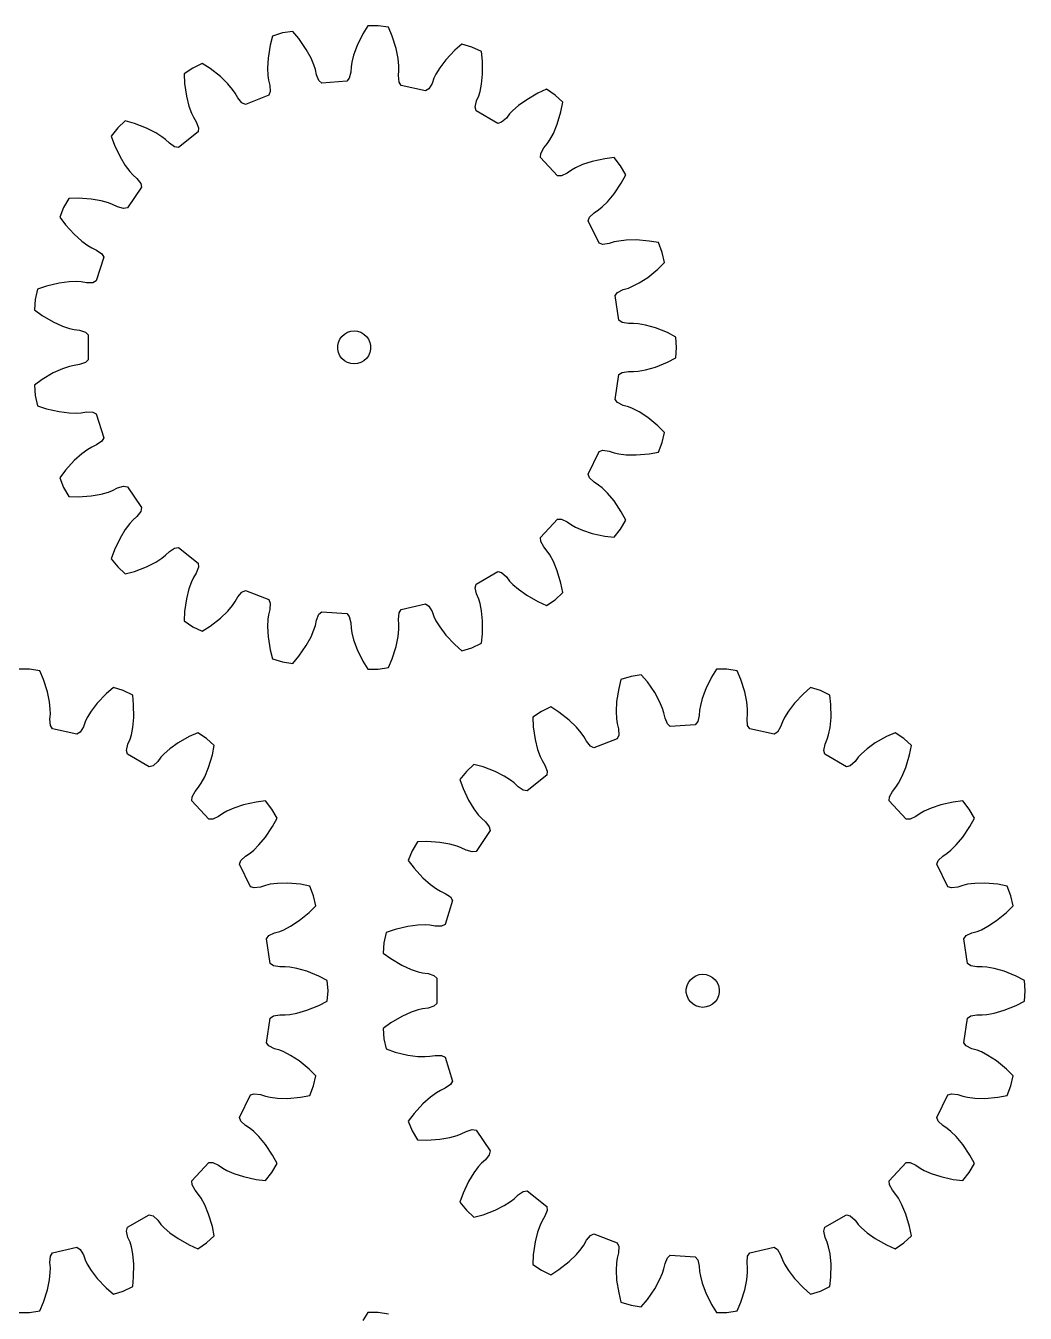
# Model space of a CAD drawing. Extents: x 0 to 185, y 0 to 234.
# Drawn here: x 94.2 to 184.9, y 116.7 to 233.6 of the extents above; entities that cross this region are included whole.
import ezdxf

# ---------------------------------------------------------------- set-up
doc = ezdxf.new("R2010")
doc.units = 0

msp = doc.modelspace()

# ---------------------------------------------------------------- linework, layer by layer
for p, q in [((116.58, 232.69), (116.36, 231.86)), ((117.48, 232.97), (116.58, 232.69)), ((118.42, 233.11), (117.48, 232.97)), ((118.97, 232.45), (118.42, 233.11)), ((124.79, 232.89), (124.27, 231.83)), ((125.24, 233.62), (124.79, 232.89)), ((126.19, 233.62), (125.24, 233.62)), ((127.12, 233.48), (126.19, 233.62)), ((127.46, 232.69), (127.12, 233.48)), ((127.81, 231.57), (127.46, 232.69)), ((116.36, 231.86), (116.18, 230.69)), ((119.64, 231.48), (118.97, 232.45)), ((120.09, 230.67), (119.64, 231.48)), ((124.27, 231.83), (123.95, 230.96)), ((128, 230.66), (127.81, 231.57)), ((133.79, 231.96), (133.14, 231.39)), ((134.7, 231.68), (133.79, 231.96)), ((135.55, 231.27), (134.7, 231.68)), ((116.18, 230.69), (116.13, 229.77)), ((120.35, 230.06), (120.09, 230.67)), ((123.78, 230.31), (123.72, 229.9)), ((123.95, 230.96), (123.78, 230.31)), ((128.07, 229.99), (128, 230.66)), ((132.34, 230.53), (131.78, 229.8)), ((133.14, 231.39), (132.34, 230.53)), ((135.64, 230.41), (135.55, 231.27)), ((135.64, 229.24), (135.64, 230.41)), ((109.35, 229.78), (108.57, 229.25)), ((108.57, 229.25), (108.61, 228.39)), ((110.21, 230.19), (109.35, 229.78)), ((110.93, 229.73), (110.21, 230.19)), ((111.86, 229), (110.93, 229.73)), ((116.13, 229.77), (116.16, 229.1)), ((116.16, 229.1), (116.22, 228.68)), ((120.48, 229.66), (120.35, 230.06)), ((120.58, 229.18), (120.48, 229.66)), ((120.79, 228.65), (120.58, 229.18)), ((123.69, 229.41), (123.55, 228.85)), ((123.72, 229.9), (123.69, 229.41)), ((128.03, 229.09), (128.07, 229.57)), ((128.07, 229.57), (128.07, 229.99)), ((131.42, 229.23), (131.24, 228.85)), ((131.78, 229.8), (131.42, 229.23)), ((135.56, 228.31), (135.64, 229.24)), ((108.61, 228.39), (108.78, 227.22)), ((112.52, 228.36), (111.86, 229)), ((112.96, 227.84), (112.52, 228.36)), ((116.22, 228.68), (116.34, 228.21)), ((116.34, 228.21), (116.37, 227.64)), ((121.06, 228.41), (120.79, 228.65)), ((123.33, 228.58), (121.06, 228.41)), ((123.55, 228.85), (123.33, 228.58)), ((128.08, 228.51), (128.03, 229.09)), ((128.26, 228.21), (128.08, 228.51)), ((130.48, 227.7), (128.26, 228.21)), ((131.07, 228.39), (130.77, 227.9)), ((131.24, 228.85), (131.07, 228.39)), ((135.43, 227.66), (135.56, 228.31)), ((108.78, 227.22), (109, 226.33)), ((113.2, 227.5), (112.96, 227.84)), ((113.43, 227.07), (113.2, 227.5)), ((113.8, 226.63), (113.43, 227.07)), ((116.24, 227.31), (114.12, 226.48)), ((116.37, 227.64), (116.24, 227.31)), ((130.77, 227.9), (130.48, 227.7)), ((135, 226.24), (135.12, 226.8)), ((135.12, 226.8), (135.31, 227.25)), ((135.31, 227.25), (135.43, 227.66)), ((139.67, 226.91), (138.91, 226.38)), ((140.69, 227.5), (139.67, 226.91)), ((141.47, 227.85), (140.69, 227.5)), ((142.26, 227.31), (141.47, 227.85)), ((142.95, 226.67), (142.26, 227.31)), ((109, 226.33), (109.23, 225.69)), ((109.23, 225.69), (109.41, 225.31)), ((114.12, 226.48), (113.8, 226.63)), ((135.08, 225.89), (135, 226.24)), ((137.05, 224.76), (135.08, 225.89)), ((138.12, 225.63), (137.82, 225.24)), ((138.41, 225.94), (138.12, 225.63)), ((138.91, 226.38), (138.41, 225.94)), ((142.44, 224.7), (142.78, 225.82)), ((142.78, 225.82), (142.95, 226.67)), ((103.22, 224.98), (102.53, 224.34)), ((104.05, 224.75), (103.22, 224.98)), ((105.15, 224.33), (104.05, 224.75)), ((109.41, 225.31), (109.66, 224.89)), ((109.66, 224.89), (109.86, 224.36)), ((137.39, 224.86), (137.05, 224.76)), ((137.82, 225.24), (137.39, 224.86)), ((142.09, 223.85), (142.44, 224.7)), ((102.53, 224.34), (101.94, 223.6)), ((101.94, 223.6), (102.23, 222.79)), ((105.98, 223.91), (105.15, 224.33)), ((106.54, 223.55), (105.98, 223.91)), ((106.87, 223.29), (106.54, 223.55)), ((107.22, 222.95), (106.87, 223.29)), ((109.84, 224), (108.05, 222.58)), ((109.86, 224.36), (109.84, 224)), ((141.53, 222.91), (141.77, 223.25)), ((141.77, 223.25), (142.09, 223.85)), ((102.23, 222.79), (102.74, 221.72)), ((107.7, 222.63), (107.22, 222.95)), ((108.05, 222.58), (107.7, 222.63)), ((140.94, 222.03), (141.22, 222.53)), ((141.22, 222.53), (141.53, 222.91)), ((102.74, 221.72), (103.21, 220.93)), ((103.21, 220.93), (103.62, 220.39)), ((140.92, 221.67), (140.94, 222.03)), ((142.47, 220), (140.92, 221.67)), ((144.72, 221.01), (144.11, 220.73)), ((145.6, 221.3), (144.72, 221.01)), ((146.75, 221.55), (145.6, 221.3)), ((147.6, 221.65), (146.75, 221.55)), ((148.19, 220.91), (147.6, 221.65)), ((148.67, 220.1), (148.19, 220.91)), ((103.62, 220.39), (103.9, 220.08)), ((103.9, 220.08), (104.26, 219.76)), ((104.26, 219.76), (104.62, 219.31)), ((142.82, 220), (142.47, 220)), ((143.34, 220.24), (142.82, 220)), ((143.74, 220.52), (143.34, 220.24)), ((144.11, 220.73), (143.74, 220.52)), ((148.26, 219.34), (148.67, 220.1)), ((104.69, 218.96), (103.41, 217.08)), ((104.62, 219.31), (104.69, 218.96)), ((147.6, 218.36), (148.26, 219.34)), ((98.09, 217.94), (97.61, 217.12)), ((98.95, 217.97), (98.09, 217.94)), ((100.12, 217.89), (98.95, 217.97)), ((101.03, 217.73), (100.12, 217.89)), ((101.68, 217.55), (101.03, 217.73)), ((102.07, 217.4), (101.68, 217.55)), ((102.51, 217.18), (102.07, 217.4)), ((146.53, 217.18), (147.01, 217.65)), ((147.01, 217.65), (147.6, 218.36)), ((97.61, 217.12), (97.27, 216.24)), ((97.27, 216.24), (97.78, 215.55)), ((103.06, 217.02), (102.51, 217.18)), ((103.41, 217.08), (103.06, 217.02)), ((145.25, 215.92), (145.38, 216.25)), ((145.38, 216.25), (145.79, 216.65)), ((145.79, 216.65), (146.2, 216.91)), ((146.2, 216.91), (146.53, 217.18)), ((97.78, 215.55), (98.58, 214.69)), ((146.24, 213.87), (145.25, 215.92)), ((98.58, 214.69), (99.27, 214.07)), ((99.27, 214.07), (99.81, 213.68)), ((147.61, 213.99), (147.15, 213.84)), ((148.02, 214.08), (147.61, 213.99)), ((148.69, 214.16), (148.02, 214.08)), ((149.61, 214.18), (148.69, 214.16)), ((150.79, 214.08), (149.61, 214.18)), ((151.64, 213.93), (150.79, 214.08)), ((151.98, 213.05), (151.64, 213.93)), ((99.81, 213.68), (100.18, 213.47)), ((100.18, 213.47), (100.62, 213.26)), ((100.62, 213.26), (101.09, 212.93)), ((101.09, 212.93), (101.26, 212.62)), ((146.58, 213.76), (146.24, 213.87)), ((147.15, 213.84), (146.58, 213.76)), ((152.19, 212.13), (151.98, 213.05)), ((101.26, 212.62), (100.59, 210.45)), ((151.58, 211.52), (152.19, 212.13)), ((98.8, 210.39), (98.13, 210.37)), ((99.22, 210.36), (98.8, 210.39)), ((100.59, 210.45), (100.27, 210.29)), ((149.89, 210.28), (150.66, 210.78)), ((150.66, 210.78), (151.58, 211.52)), ((95.25, 209.7), (95.04, 208.78)), ((96.07, 209.98), (95.25, 209.7)), ((97.21, 210.25), (96.07, 209.98)), ((98.13, 210.37), (97.21, 210.25)), ((99.7, 210.28), (99.22, 210.36)), ((100.27, 210.29), (99.7, 210.28)), ((147.7, 209.14), (147.92, 209.42)), ((147.92, 209.42), (148.43, 209.68)), ((148.43, 209.68), (148.9, 209.81)), ((148.9, 209.81), (149.29, 209.97)), ((149.29, 209.97), (149.89, 210.28)), ((95.04, 208.78), (94.97, 207.84)), ((148.04, 206.89), (147.7, 209.14)), ((94.97, 207.84), (95.67, 207.33)), ((95.67, 207.33), (96.68, 206.74)), ((148.33, 206.69), (148.04, 206.89)), ((96.68, 206.74), (97.52, 206.36)), ((97.52, 206.36), (98.16, 206.14)), ((98.16, 206.14), (98.57, 206.04)), ((98.57, 206.04), (99.05, 205.98)), ((99.05, 205.98), (99.6, 205.8)), ((99.6, 205.8), (99.86, 205.56)), ((123.12, 205.63), (123.39, 205.79)), ((123.39, 205.79), (123.69, 205.89)), ((123.69, 205.89), (124, 205.92)), ((124, 205.92), (124.31, 205.89)), ((124.31, 205.89), (124.61, 205.79)), ((124.61, 205.79), (124.88, 205.63)), ((148.9, 206.59), (148.33, 206.69)), ((149.38, 206.6), (148.9, 206.59)), ((149.8, 206.57), (149.38, 206.6)), ((150.47, 206.45), (149.8, 206.57)), ((151.35, 206.19), (150.47, 206.45)), ((152.45, 205.76), (151.35, 206.19)), ((153.21, 205.36), (152.45, 205.76)), ((99.86, 205.56), (99.86, 203.28)), ((122.51, 204.58), (122.57, 204.88)), ((122.51, 204.26), (122.51, 204.58)), ((122.57, 204.88), (122.7, 205.17)), ((122.7, 205.17), (122.88, 205.42)), ((122.88, 205.42), (123.12, 205.63)), ((124.88, 205.63), (125.11, 205.42)), ((125.11, 205.42), (125.3, 205.17)), ((125.3, 205.17), (125.42, 204.88)), ((125.42, 204.88), (125.49, 204.58)), ((125.49, 204.58), (125.49, 204.26)), ((153.28, 204.42), (153.21, 205.36)), ((122.57, 203.95), (122.51, 204.26)), ((122.7, 203.67), (122.57, 203.95)), ((122.88, 203.41), (122.7, 203.67)), ((123.12, 203.2), (122.88, 203.41)), ((125.11, 203.41), (124.88, 203.2)), ((125.3, 203.67), (125.11, 203.41)), ((125.42, 203.95), (125.3, 203.67)), ((125.49, 204.26), (125.42, 203.95)), ((152.45, 203.08), (153.21, 203.48)), ((153.21, 203.48), (153.28, 204.42)), ((97.52, 202.48), (96.68, 202.1)), ((98.16, 202.7), (97.52, 202.48)), ((98.57, 202.79), (98.16, 202.7)), ((99.05, 202.86), (98.57, 202.79)), ((99.6, 203.04), (99.05, 202.86)), ((99.86, 203.28), (99.6, 203.04)), ((123.39, 203.05), (123.12, 203.2)), ((123.69, 202.95), (123.39, 203.05)), ((124, 202.92), (123.69, 202.95)), ((124.31, 202.95), (124, 202.92)), ((124.61, 203.05), (124.31, 202.95)), ((124.88, 203.2), (124.61, 203.05)), ((148.33, 202.15), (148.9, 202.24)), ((148.9, 202.24), (149.38, 202.23)), ((149.38, 202.23), (149.8, 202.27)), ((149.8, 202.27), (150.47, 202.39)), ((150.47, 202.39), (151.35, 202.64)), ((151.35, 202.64), (152.45, 203.08)), ((95.67, 201.5), (94.97, 201)), ((96.68, 202.1), (95.67, 201.5)), ((147.7, 199.69), (148.04, 201.95)), ((148.04, 201.95), (148.33, 202.15)), ((94.97, 201), (95.04, 200.05)), ((95.04, 200.05), (95.25, 199.13)), ((95.25, 199.13), (96.07, 198.85)), ((96.07, 198.85), (97.21, 198.59)), ((147.92, 199.41), (147.7, 199.69)), ((148.43, 199.16), (147.92, 199.41)), ((148.9, 199.02), (148.43, 199.16)), ((149.29, 198.87), (148.9, 199.02)), ((149.89, 198.56), (149.29, 198.87)), ((97.21, 198.59), (98.13, 198.47)), ((98.13, 198.47), (98.8, 198.44)), ((98.8, 198.44), (99.22, 198.47)), ((99.22, 198.47), (99.7, 198.56)), ((99.7, 198.56), (100.27, 198.55)), ((100.27, 198.55), (100.59, 198.39)), ((100.59, 198.39), (101.26, 196.21)), ((150.66, 198.05), (149.89, 198.56)), ((151.58, 197.31), (150.66, 198.05)), ((152.19, 196.71), (151.58, 197.31)), ((151.98, 195.79), (152.19, 196.71)), ((100.18, 195.37), (99.81, 195.16)), ((100.62, 195.57), (100.18, 195.37)), ((101.09, 195.91), (100.62, 195.57)), ((101.26, 196.21), (101.09, 195.91)), ((151.64, 194.91), (151.98, 195.79)), ((98.58, 194.15), (97.78, 193.28)), ((99.27, 194.76), (98.58, 194.15)), ((99.81, 195.16), (99.27, 194.76)), ((145.25, 192.92), (146.24, 194.97)), ((146.24, 194.97), (146.58, 195.08)), ((146.58, 195.08), (147.15, 195)), ((147.15, 195), (147.61, 194.85)), ((147.61, 194.85), (148.02, 194.76)), ((148.02, 194.76), (148.69, 194.68)), ((148.69, 194.68), (149.61, 194.66)), ((149.61, 194.66), (150.79, 194.75)), ((150.79, 194.75), (151.64, 194.91)), ((97.78, 193.28), (97.27, 192.59)), ((145.38, 192.59), (145.25, 192.92)), ((97.27, 192.59), (97.61, 191.71)), ((97.61, 191.71), (98.09, 190.89)), ((102.51, 191.66), (103.06, 191.82)), ((103.06, 191.82), (103.41, 191.76)), ((103.41, 191.76), (104.69, 189.88)), ((145.79, 192.19), (145.38, 192.59)), ((146.2, 191.92), (145.79, 192.19)), ((146.53, 191.66), (146.2, 191.92)), ((98.09, 190.89), (98.95, 190.87)), ((98.95, 190.87), (100.12, 190.95)), ((100.12, 190.95), (101.03, 191.1)), ((101.03, 191.1), (101.68, 191.28)), ((101.68, 191.28), (102.07, 191.43)), ((102.07, 191.43), (102.51, 191.66)), ((147.01, 191.19), (146.53, 191.66)), ((147.6, 190.48), (147.01, 191.19)), ((104.62, 189.53), (104.26, 189.08)), ((104.69, 189.88), (104.62, 189.53)), ((148.26, 189.5), (147.6, 190.48)), ((148.67, 188.74), (148.26, 189.5)), ((103.62, 188.44), (103.21, 187.9)), ((103.9, 188.75), (103.62, 188.44)), ((104.26, 189.08), (103.9, 188.75)), ((140.92, 187.16), (142.47, 188.83)), ((142.47, 188.83), (142.82, 188.84)), ((142.82, 188.84), (143.34, 188.59)), ((143.34, 188.59), (143.74, 188.31)), ((143.74, 188.31), (144.11, 188.1)), ((148.19, 187.92), (148.67, 188.74)), ((102.74, 187.11), (102.23, 186.05)), ((103.21, 187.9), (102.74, 187.11)), ((140.94, 186.81), (140.92, 187.16)), ((144.11, 188.1), (144.72, 187.83)), ((144.72, 187.83), (145.6, 187.54)), ((145.6, 187.54), (146.75, 187.29)), ((146.75, 187.29), (147.6, 187.18)), ((147.6, 187.18), (148.19, 187.92)), ((102.23, 186.05), (101.94, 185.24)), ((106.87, 185.55), (107.22, 185.89)), ((107.22, 185.89), (107.7, 186.2)), ((107.7, 186.2), (108.05, 186.25)), ((108.05, 186.25), (109.84, 184.83)), ((141.22, 186.31), (140.94, 186.81)), ((141.53, 185.93), (141.22, 186.31)), ((141.77, 185.58), (141.53, 185.93)), ((101.94, 185.24), (102.53, 184.5)), ((105.15, 184.51), (105.98, 184.93)), ((105.98, 184.93), (106.54, 185.29)), ((106.54, 185.29), (106.87, 185.55)), ((109.84, 184.83), (109.86, 184.48)), ((142.09, 184.99), (141.77, 185.58)), ((142.44, 184.14), (142.09, 184.99)), ((102.53, 184.5), (103.22, 183.86)), ((103.22, 183.86), (104.05, 184.09)), ((104.05, 184.09), (105.15, 184.51)), ((109.41, 183.52), (109.23, 183.14)), ((109.66, 183.94), (109.41, 183.52)), ((109.86, 184.48), (109.66, 183.94)), ((135.08, 182.94), (137.05, 184.08)), ((137.05, 184.08), (137.39, 183.98)), ((137.39, 183.98), (137.82, 183.6)), ((137.82, 183.6), (138.12, 183.21)), ((142.78, 183.01), (142.44, 184.14)), ((109, 182.51), (108.78, 181.61)), ((109.23, 183.14), (109, 182.51)), ((113.8, 182.21), (114.12, 182.36)), ((114.12, 182.36), (116.24, 181.53)), ((135, 182.6), (135.08, 182.94)), ((135.12, 182.04), (135, 182.6)), ((138.12, 183.21), (138.41, 182.9)), ((138.41, 182.9), (138.91, 182.46)), ((138.91, 182.46), (139.67, 181.92)), ((142.95, 182.17), (142.78, 183.01)), ((108.78, 181.61), (108.61, 180.45)), ((112.96, 180.99), (113.2, 181.34)), ((113.2, 181.34), (113.43, 181.77)), ((113.43, 181.77), (113.8, 182.21)), ((116.24, 181.53), (116.37, 181.2)), ((116.37, 181.2), (116.34, 180.63)), ((135.31, 181.58), (135.12, 182.04)), ((135.43, 181.18), (135.31, 181.58)), ((135.56, 180.52), (135.43, 181.18)), ((139.67, 181.92), (140.69, 181.34)), ((140.69, 181.34), (141.47, 180.99)), ((141.47, 180.99), (142.26, 181.52)), ((142.26, 181.52), (142.95, 182.17)), ((108.61, 180.45), (108.57, 179.59)), ((111.86, 179.84), (112.52, 180.48)), ((112.52, 180.48), (112.96, 180.99)), ((116.22, 180.15), (116.16, 179.74)), ((116.34, 180.63), (116.22, 180.15)), ((120.58, 179.66), (120.79, 180.19)), ((120.79, 180.19), (121.06, 180.43)), ((121.06, 180.43), (123.33, 180.26)), ((123.33, 180.26), (123.55, 179.98)), ((128.03, 179.75), (128.08, 180.32)), ((128.08, 180.32), (128.26, 180.63)), ((128.26, 180.63), (130.48, 181.14)), ((130.48, 181.14), (130.77, 180.94)), ((130.77, 180.94), (131.07, 180.45)), ((131.07, 180.45), (131.24, 179.99)), ((135.64, 179.6), (135.56, 180.52)), ((108.57, 179.59), (109.35, 179.06)), ((109.35, 179.06), (110.21, 178.65)), ((110.21, 178.65), (110.93, 179.11)), ((110.93, 179.11), (111.86, 179.84)), ((116.16, 179.74), (116.13, 179.07)), ((116.13, 179.07), (116.18, 178.14)), ((120.35, 178.78), (120.48, 179.18)), ((120.48, 179.18), (120.58, 179.66)), ((123.55, 179.98), (123.69, 179.43)), ((123.69, 179.43), (123.72, 178.94)), ((123.72, 178.94), (123.78, 178.52)), ((128, 178.18), (128.07, 178.84)), ((128.07, 179.26), (128.03, 179.75)), ((128.07, 178.84), (128.07, 179.26)), ((131.24, 179.99), (131.42, 179.61)), ((131.42, 179.61), (131.78, 179.04)), ((131.78, 179.04), (132.34, 178.3)), ((135.64, 178.43), (135.64, 179.6)), ((116.18, 178.14), (116.36, 176.98)), ((119.64, 177.35), (120.09, 178.16)), ((120.09, 178.16), (120.35, 178.78)), ((123.78, 178.52), (123.95, 177.87)), ((123.95, 177.87), (124.27, 177.01)), ((127.81, 177.27), (128, 178.18)), ((132.34, 178.3), (133.14, 177.45)), ((135.55, 177.57), (135.64, 178.43)), ((116.36, 176.98), (116.58, 176.15)), ((118.97, 176.38), (119.64, 177.35)), ((124.27, 177.01), (124.79, 175.95)), ((127.46, 176.15), (127.81, 177.27)), ((133.14, 177.45), (133.79, 176.88)), ((133.79, 176.88), (134.7, 177.16)), ((134.7, 177.16), (135.55, 177.57)), ((116.58, 176.15), (117.48, 175.87)), ((117.48, 175.87), (118.42, 175.73)), ((118.42, 175.73), (118.97, 176.38)), ((124.79, 175.95), (125.24, 175.22)), ((126.19, 175.22), (127.12, 175.36)), ((127.12, 175.36), (127.46, 176.15)), ((94.53, 175.22), (93.58, 175.22)), ((95.46, 175.07), (94.53, 175.22)), ((95.8, 174.28), (95.46, 175.07)), ((96.16, 173.16), (95.8, 174.28)), ((125.24, 175.22), (126.19, 175.22)), ((148.23, 174.28), (148.02, 173.45)), ((149.14, 174.56), (148.23, 174.28)), ((150.07, 174.7), (149.14, 174.56)), ((150.63, 174.05), (150.07, 174.7)), ((156.44, 174.48), (155.93, 173.43)), ((156.9, 175.22), (156.44, 174.48)), ((157.84, 175.22), (156.9, 175.22)), ((158.78, 175.07), (157.84, 175.22)), ((159.12, 174.28), (158.78, 175.07)), ((159.47, 173.16), (159.12, 174.28)), ((96.34, 172.26), (96.16, 173.16)), ((101.49, 172.98), (100.68, 172.13)), ((102.14, 173.55), (101.49, 172.98)), ((103.04, 173.27), (102.14, 173.55)), ((103.89, 172.86), (103.04, 173.27)), ((148.02, 173.45), (147.83, 172.29)), ((151.3, 173.08), (150.63, 174.05)), ((151.74, 172.27), (151.3, 173.08)), ((155.93, 173.43), (155.61, 172.56)), ((159.66, 172.26), (159.47, 173.16)), ((164.8, 172.98), (163.99, 172.13)), ((165.45, 173.55), (164.8, 172.98)), ((166.35, 173.27), (165.45, 173.55)), ((167.2, 172.86), (166.35, 173.27)), ((96.41, 171.59), (96.34, 172.26)), ((100.68, 172.13), (100.12, 171.39)), ((103.98, 172.01), (103.89, 172.86)), ((103.99, 170.83), (103.98, 172.01)), ((147.83, 172.29), (147.78, 171.37)), ((152.01, 171.65), (151.74, 172.27)), ((155.44, 171.91), (155.37, 171.49)), ((155.61, 172.56), (155.44, 171.91)), ((159.73, 171.59), (159.66, 172.26)), ((163.99, 172.13), (163.43, 171.39)), ((167.29, 172.01), (167.2, 172.86)), ((167.3, 170.83), (167.29, 172.01)), ((96.37, 170.68), (96.42, 171.17)), ((96.42, 170.11), (96.37, 170.68)), ((96.42, 171.17), (96.41, 171.59)), ((99.77, 170.82), (99.58, 170.44)), ((100.12, 171.39), (99.77, 170.82)), ((103.9, 169.91), (103.99, 170.83)), ((141.01, 171.37), (140.23, 170.84)), ((140.23, 170.84), (140.27, 169.98)), ((141.86, 171.78), (141.01, 171.37)), ((142.59, 171.32), (141.86, 171.78)), ((143.51, 170.59), (142.59, 171.32)), ((147.78, 171.37), (147.81, 170.69)), ((147.81, 170.69), (147.87, 170.28)), ((152.13, 171.25), (152.01, 171.65)), ((152.23, 170.77), (152.13, 171.25)), ((152.45, 170.24), (152.23, 170.77)), ((155.34, 171.01), (155.21, 170.45)), ((155.37, 171.49), (155.34, 171.01)), ((159.68, 170.68), (159.73, 171.17)), ((159.73, 170.11), (159.68, 170.68)), ((159.73, 171.17), (159.73, 171.59)), ((163.08, 170.82), (162.89, 170.44)), ((163.43, 171.39), (163.08, 170.82)), ((167.21, 169.91), (167.3, 170.83)), ((96.6, 169.8), (96.42, 170.11)), ((98.82, 169.3), (96.6, 169.8)), ((99.12, 169.49), (98.82, 169.3)), ((99.41, 169.99), (99.12, 169.49)), ((99.58, 170.44), (99.41, 169.99)), ((103.77, 169.25), (103.9, 169.91)), ((140.27, 169.98), (140.44, 168.82)), ((144.18, 169.95), (143.51, 170.59)), ((144.61, 169.44), (144.18, 169.95)), ((147.87, 170.28), (147.99, 169.8)), ((147.99, 169.8), (148.03, 169.23)), ((152.71, 170), (152.45, 170.24)), ((154.98, 170.17), (152.71, 170)), ((155.21, 170.45), (154.98, 170.17)), ((159.92, 169.8), (159.73, 170.11)), ((162.14, 169.3), (159.92, 169.8)), ((162.43, 169.49), (162.14, 169.3)), ((162.72, 169.99), (162.43, 169.49)), ((162.89, 170.44), (162.72, 169.99)), ((167.08, 169.25), (167.21, 169.91)), ((103.34, 167.84), (103.46, 168.4)), ((103.46, 168.4), (103.65, 168.85)), ((103.65, 168.85), (103.77, 169.25)), ((108.01, 168.51), (107.26, 167.97)), ((109.03, 169.09), (108.01, 168.51)), ((109.82, 169.44), (109.03, 169.09)), ((110.6, 168.91), (109.82, 169.44)), ((111.29, 168.27), (110.6, 168.91)), ((140.44, 168.82), (140.66, 167.92)), ((144.85, 169.09), (144.61, 169.44)), ((145.09, 168.66), (144.85, 169.09)), ((145.45, 168.22), (145.09, 168.66)), ((147.89, 168.9), (145.77, 168.07)), ((148.03, 169.23), (147.89, 168.9)), ((166.66, 167.84), (166.77, 168.4)), ((166.77, 168.4), (166.96, 168.85)), ((166.96, 168.85), (167.08, 169.25)), ((171.32, 168.51), (170.57, 167.97)), ((172.34, 169.09), (171.32, 168.51)), ((173.13, 169.44), (172.34, 169.09)), ((173.91, 168.91), (173.13, 169.44)), ((174.6, 168.27), (173.91, 168.91)), ((103.43, 167.49), (103.34, 167.84)), ((105.4, 166.35), (103.43, 167.49)), ((106.46, 167.22), (106.16, 166.84)), ((106.75, 167.53), (106.46, 167.22)), ((107.26, 167.97), (106.75, 167.53)), ((110.79, 166.29), (111.13, 167.42)), ((111.13, 167.42), (111.29, 168.27)), ((140.66, 167.92), (140.89, 167.29)), ((140.89, 167.29), (141.07, 166.91)), ((145.77, 168.07), (145.45, 168.22)), ((166.74, 167.49), (166.66, 167.84)), ((168.71, 166.35), (166.74, 167.49)), ((169.77, 167.22), (169.48, 166.84)), ((170.06, 167.53), (169.77, 167.22)), ((170.57, 167.97), (170.06, 167.53)), ((174.1, 166.29), (174.44, 167.42)), ((174.44, 167.42), (174.6, 168.27)), ((105.74, 166.45), (105.4, 166.35)), ((106.16, 166.84), (105.74, 166.45)), ((110.43, 165.44), (110.79, 166.29)), ((134.88, 166.57), (134.19, 165.93)), ((135.71, 166.35), (134.88, 166.57)), ((136.81, 165.92), (135.71, 166.35)), ((141.07, 166.91), (141.32, 166.49)), ((141.32, 166.49), (141.52, 165.95)), ((169.05, 166.45), (168.71, 166.35)), ((169.48, 166.84), (169.05, 166.45)), ((173.74, 165.44), (174.1, 166.29)), ((109.88, 164.5), (110.11, 164.85)), ((110.11, 164.85), (110.43, 165.44)), ((134.19, 165.93), (133.6, 165.19)), ((133.6, 165.19), (133.89, 164.38)), ((137.63, 165.5), (136.81, 165.92)), ((138.2, 165.14), (137.63, 165.5)), ((138.53, 164.88), (138.2, 165.14)), ((138.88, 164.54), (138.53, 164.88)), ((141.49, 165.6), (139.71, 164.18)), ((141.52, 165.95), (141.49, 165.6)), ((173.19, 164.5), (173.43, 164.85)), ((173.43, 164.85), (173.74, 165.44)), ((109.29, 163.62), (109.57, 164.12)), ((109.57, 164.12), (109.88, 164.5)), ((133.89, 164.38), (134.39, 163.32)), ((139.36, 164.23), (138.88, 164.54)), ((139.71, 164.18), (139.36, 164.23)), ((172.6, 163.62), (172.88, 164.12)), ((172.88, 164.12), (173.19, 164.5)), ((109.26, 163.27), (109.29, 163.62)), ((110.81, 161.6), (109.26, 163.27)), ((113.07, 162.6), (112.45, 162.33)), ((113.94, 162.89), (113.07, 162.6)), ((115.09, 163.15), (113.94, 162.89)), ((115.95, 163.25), (115.09, 163.15)), ((116.54, 162.51), (115.95, 163.25)), ((117.01, 161.69), (116.54, 162.51)), ((134.39, 163.32), (134.87, 162.53)), ((134.87, 162.53), (135.27, 161.99)), ((172.58, 163.27), (172.6, 163.62)), ((174.12, 161.6), (172.58, 163.27)), ((176.38, 162.6), (175.76, 162.33)), ((177.26, 162.89), (176.38, 162.6)), ((178.4, 163.15), (177.26, 162.89)), ((179.26, 163.25), (178.4, 163.15)), ((179.85, 162.51), (179.26, 163.25)), ((180.32, 161.69), (179.85, 162.51)), ((111.17, 161.6), (110.81, 161.6)), ((111.69, 161.84), (111.17, 161.6)), ((112.09, 162.12), (111.69, 161.84)), ((112.45, 162.33), (112.09, 162.12)), ((116.6, 160.93), (117.01, 161.69)), ((135.27, 161.99), (135.56, 161.68)), ((135.56, 161.68), (135.92, 161.35)), ((135.92, 161.35), (136.27, 160.9)), ((174.48, 161.6), (174.12, 161.6)), ((175, 161.84), (174.48, 161.6)), ((175.4, 162.12), (175, 161.84)), ((175.76, 162.33), (175.4, 162.12)), ((179.91, 160.93), (180.32, 161.69)), ((115.94, 159.96), (116.6, 160.93)), ((136.35, 160.55), (135.07, 158.67)), ((136.27, 160.9), (136.35, 160.55)), ((179.26, 159.96), (179.91, 160.93)), ((114.88, 158.77), (115.35, 159.25)), ((115.35, 159.25), (115.94, 159.96)), ((129.74, 159.54), (129.27, 158.72)), ((130.6, 159.56), (129.74, 159.54)), ((131.78, 159.48), (130.6, 159.56)), ((132.69, 159.33), (131.78, 159.48)), ((133.34, 159.15), (132.69, 159.33)), ((133.73, 159), (133.34, 159.15)), ((134.16, 158.78), (133.73, 159)), ((178.19, 158.77), (178.67, 159.25)), ((178.67, 159.25), (179.26, 159.96)), ((113.6, 157.51), (113.72, 157.85)), ((113.72, 157.85), (114.14, 158.24)), ((114.14, 158.24), (114.55, 158.51)), ((114.55, 158.51), (114.88, 158.77)), ((129.27, 158.72), (128.92, 157.84)), ((128.92, 157.84), (129.44, 157.15)), ((134.71, 158.62), (134.16, 158.78)), ((135.07, 158.67), (134.71, 158.62)), ((176.91, 157.51), (177.04, 157.85)), ((177.04, 157.85), (177.45, 158.24)), ((177.45, 158.24), (177.86, 158.51)), ((177.86, 158.51), (178.19, 158.77)), ((114.59, 155.46), (113.6, 157.51)), ((129.44, 157.15), (130.24, 156.28)), ((177.9, 155.46), (176.91, 157.51)), ((114.92, 155.35), (114.59, 155.46)), ((115.96, 155.58), (115.49, 155.43)), ((116.37, 155.68), (115.96, 155.58)), ((117.03, 155.76), (116.37, 155.68)), ((117.96, 155.77), (117.03, 155.76)), ((119.13, 155.68), (117.96, 155.77)), ((119.98, 155.52), (119.13, 155.68)), ((120.32, 154.64), (119.98, 155.52)), ((130.24, 156.28), (130.93, 155.67)), ((130.93, 155.67), (131.47, 155.27)), ((178.24, 155.35), (177.9, 155.46)), ((179.27, 155.58), (178.81, 155.43)), ((179.68, 155.68), (179.27, 155.58)), ((180.35, 155.76), (179.68, 155.68)), ((181.27, 155.77), (180.35, 155.76)), ((182.44, 155.68), (181.27, 155.77)), ((183.29, 155.52), (182.44, 155.68)), ((183.64, 154.64), (183.29, 155.52)), ((115.49, 155.43), (114.92, 155.35)), ((120.53, 153.72), (120.32, 154.64)), ((131.47, 155.27), (131.83, 155.06)), ((131.83, 155.06), (132.28, 154.86)), ((132.28, 154.86), (132.74, 154.53)), ((132.74, 154.53), (132.92, 154.22)), ((178.81, 155.43), (178.24, 155.35)), ((183.85, 153.72), (183.64, 154.64)), ((119.01, 152.38), (119.92, 153.12)), ((119.92, 153.12), (120.53, 153.72)), ((132.92, 154.22), (132.25, 152.04)), ((182.32, 152.38), (183.23, 153.12)), ((183.23, 153.12), (183.85, 153.72)), ((118.23, 151.87), (119.01, 152.38)), ((129.78, 151.97), (128.87, 151.85)), ((130.46, 151.99), (129.78, 151.97)), ((130.87, 151.96), (130.46, 151.99)), ((131.36, 151.88), (130.87, 151.96)), ((132.25, 152.04), (131.93, 151.88)), ((181.54, 151.87), (182.32, 152.38)), ((116.04, 150.74), (116.26, 151.02)), ((116.26, 151.02), (116.77, 151.27)), ((116.77, 151.27), (117.24, 151.41)), ((117.24, 151.41), (117.63, 151.56)), ((117.63, 151.56), (118.23, 151.87)), ((126.91, 151.3), (126.7, 150.38)), ((127.72, 151.58), (126.91, 151.3)), ((128.87, 151.85), (127.72, 151.58)), ((131.93, 151.88), (131.36, 151.88)), ((179.36, 150.74), (179.58, 151.02)), ((179.58, 151.02), (180.09, 151.27)), ((180.09, 151.27), (180.56, 151.41)), ((180.56, 151.41), (180.95, 151.56)), ((180.95, 151.56), (181.54, 151.87)), ((116.38, 148.49), (116.04, 150.74)), ((126.7, 150.38), (126.63, 149.44)), ((179.69, 148.49), (179.36, 150.74)), ((116.67, 148.28), (116.38, 148.49)), ((126.63, 149.44), (127.32, 148.93)), ((127.32, 148.93), (128.34, 148.33)), ((179.99, 148.28), (179.69, 148.49)), ((117.24, 148.19), (116.67, 148.28)), ((117.73, 148.2), (117.24, 148.19)), ((118.15, 148.16), (117.73, 148.2)), ((118.81, 148.04), (118.15, 148.16)), ((119.7, 147.79), (118.81, 148.04)), ((120.79, 147.35), (119.7, 147.79)), ((121.55, 146.96), (120.79, 147.35)), ((128.34, 148.33), (129.18, 147.95)), ((129.18, 147.95), (129.81, 147.73)), ((129.81, 147.73), (130.22, 147.64)), ((130.22, 147.64), (130.71, 147.57)), ((130.71, 147.57), (131.25, 147.4)), ((131.25, 147.4), (131.51, 147.15)), ((154.77, 147.23), (155.04, 147.38)), ((155.04, 147.38), (155.34, 147.48)), ((155.34, 147.48), (155.65, 147.51)), ((155.65, 147.51), (155.97, 147.48)), ((155.97, 147.48), (156.26, 147.38)), ((156.26, 147.38), (156.53, 147.23)), ((180.55, 148.19), (179.99, 148.28)), ((181.04, 148.2), (180.55, 148.19)), ((181.46, 148.16), (181.04, 148.2)), ((182.12, 148.04), (181.46, 148.16)), ((183.01, 147.79), (182.12, 148.04)), ((184.1, 147.35), (183.01, 147.79)), ((184.87, 146.96), (184.1, 147.35)), ((121.63, 146.01), (121.55, 146.96)), ((131.51, 147.15), (131.51, 144.87)), ((154.16, 146.17), (154.23, 146.48)), ((154.16, 145.86), (154.16, 146.17)), ((154.23, 146.48), (154.35, 146.76)), ((154.35, 146.76), (154.54, 147.02)), ((154.54, 147.02), (154.77, 147.23)), ((156.53, 147.23), (156.77, 147.02)), ((156.77, 147.02), (156.95, 146.76)), ((156.95, 146.76), (157.08, 146.48)), ((157.08, 146.48), (157.15, 146.17)), ((157.15, 146.17), (157.15, 145.86)), ((184.94, 146.01), (184.87, 146.96)), ((120.79, 144.67), (121.55, 145.07)), ((121.55, 145.07), (121.63, 146.01)), ((154.23, 145.55), (154.16, 145.86)), ((154.35, 145.26), (154.23, 145.55)), ((154.54, 145.01), (154.35, 145.26)), ((154.77, 144.8), (154.54, 145.01)), ((156.77, 145.01), (156.53, 144.8)), ((156.95, 145.26), (156.77, 145.01)), ((157.08, 145.55), (156.95, 145.26)), ((157.15, 145.86), (157.08, 145.55)), ((184.1, 144.67), (184.87, 145.07)), ((184.87, 145.07), (184.94, 146.01)), ((116.67, 143.74), (117.24, 143.84)), ((117.24, 143.84), (117.73, 143.83)), ((117.73, 143.83), (118.15, 143.86)), ((118.15, 143.86), (118.81, 143.98)), ((118.81, 143.98), (119.7, 144.24)), ((119.7, 144.24), (120.79, 144.67)), ((129.18, 144.08), (128.34, 143.69)), ((129.81, 144.29), (129.18, 144.08)), ((130.22, 144.39), (129.81, 144.29)), ((130.71, 144.45), (130.22, 144.39)), ((131.25, 144.63), (130.71, 144.45)), ((131.51, 144.87), (131.25, 144.63)), ((155.04, 144.64), (154.77, 144.8)), ((155.34, 144.55), (155.04, 144.64)), ((155.65, 144.51), (155.34, 144.55)), ((155.97, 144.55), (155.65, 144.51)), ((156.26, 144.64), (155.97, 144.55)), ((156.53, 144.8), (156.26, 144.64)), ((179.99, 143.74), (180.55, 143.84)), ((180.55, 143.84), (181.04, 143.83)), ((181.04, 143.83), (181.46, 143.86)), ((181.46, 143.86), (182.12, 143.98)), ((182.12, 143.98), (183.01, 144.24)), ((183.01, 144.24), (184.1, 144.67)), ((116.04, 141.29), (116.38, 143.54)), ((116.38, 143.54), (116.67, 143.74)), ((127.32, 143.1), (126.63, 142.59)), ((128.34, 143.69), (127.32, 143.1)), ((179.36, 141.29), (179.69, 143.54)), ((179.69, 143.54), (179.99, 143.74)), ((126.63, 142.59), (126.7, 141.65)), ((126.7, 141.65), (126.91, 140.73)), ((116.26, 141.01), (116.04, 141.29)), ((116.77, 140.75), (116.26, 141.01)), ((117.24, 140.62), (116.77, 140.75)), ((117.63, 140.46), (117.24, 140.62)), ((118.23, 140.15), (117.63, 140.46)), ((126.91, 140.73), (127.72, 140.45)), ((127.72, 140.45), (128.87, 140.18)), ((179.58, 141.01), (179.36, 141.29)), ((180.09, 140.75), (179.58, 141.01)), ((180.56, 140.62), (180.09, 140.75)), ((180.95, 140.46), (180.56, 140.62)), ((181.54, 140.15), (180.95, 140.46)), ((119.01, 139.65), (118.23, 140.15)), ((119.92, 138.91), (119.01, 139.65)), ((128.87, 140.18), (129.78, 140.06)), ((129.78, 140.06), (130.46, 140.04)), ((130.46, 140.04), (130.87, 140.07)), ((130.87, 140.07), (131.36, 140.15)), ((131.36, 140.15), (131.93, 140.14)), ((131.93, 140.14), (132.25, 139.99)), ((132.25, 139.99), (132.92, 137.81)), ((182.32, 139.65), (181.54, 140.15)), ((183.23, 138.91), (182.32, 139.65)), ((120.53, 138.3), (119.92, 138.91)), ((120.32, 137.38), (120.53, 138.3)), ((183.85, 138.3), (183.23, 138.91)), ((183.64, 137.38), (183.85, 138.3)), ((119.98, 136.5), (120.32, 137.38)), ((131.47, 136.75), (130.93, 136.36)), ((131.83, 136.97), (131.47, 136.75)), ((132.28, 137.17), (131.83, 136.97)), ((132.74, 137.5), (132.28, 137.17)), ((132.92, 137.81), (132.74, 137.5)), ((183.29, 136.5), (183.64, 137.38)), ((113.6, 134.51), (114.59, 136.56)), ((114.59, 136.56), (114.92, 136.67)), ((114.92, 136.67), (115.49, 136.6)), ((115.49, 136.6), (115.96, 136.44)), ((115.96, 136.44), (116.37, 136.35)), ((116.37, 136.35), (117.03, 136.27)), ((117.03, 136.27), (117.96, 136.25)), ((117.96, 136.25), (119.13, 136.35)), ((119.13, 136.35), (119.98, 136.5)), ((130.24, 135.74), (129.44, 134.88)), ((130.93, 136.36), (130.24, 135.74)), ((176.91, 134.51), (177.9, 136.56)), ((177.9, 136.56), (178.24, 136.67)), ((178.24, 136.67), (178.81, 136.6)), ((178.81, 136.6), (179.27, 136.44)), ((179.27, 136.44), (179.68, 136.35)), ((179.68, 136.35), (180.35, 136.27)), ((180.35, 136.27), (181.27, 136.25)), ((181.27, 136.25), (182.44, 136.35)), ((182.44, 136.35), (183.29, 136.5)), ((113.72, 134.18), (113.6, 134.51)), ((129.44, 134.88), (128.92, 134.19)), ((177.04, 134.18), (176.91, 134.51)), ((114.14, 133.78), (113.72, 134.18)), ((114.55, 133.52), (114.14, 133.78)), ((114.88, 133.25), (114.55, 133.52)), ((115.35, 132.78), (114.88, 133.25)), ((128.92, 134.19), (129.27, 133.31)), ((129.27, 133.31), (129.74, 132.49)), ((133.73, 133.03), (134.16, 133.25)), ((134.16, 133.25), (134.71, 133.41)), ((134.71, 133.41), (135.07, 133.35)), ((135.07, 133.35), (136.35, 131.47)), ((177.45, 133.78), (177.04, 134.18)), ((177.86, 133.52), (177.45, 133.78)), ((178.19, 133.25), (177.86, 133.52)), ((178.67, 132.78), (178.19, 133.25)), ((115.94, 132.07), (115.35, 132.78)), ((129.74, 132.49), (130.6, 132.46)), ((130.6, 132.46), (131.78, 132.54)), ((131.78, 132.54), (132.69, 132.7)), ((132.69, 132.7), (133.34, 132.88)), ((133.34, 132.88), (133.73, 133.03)), ((179.26, 132.07), (178.67, 132.78)), ((116.6, 131.09), (115.94, 132.07)), ((117.01, 130.34), (116.6, 131.09)), ((136.27, 131.13), (135.92, 130.67)), ((136.35, 131.47), (136.27, 131.13)), ((179.91, 131.09), (179.26, 132.07)), ((180.32, 130.34), (179.91, 131.09)), ((109.26, 128.76), (110.81, 130.43)), ((110.81, 130.43), (111.17, 130.43)), ((111.17, 130.43), (111.69, 130.19)), ((111.69, 130.19), (112.09, 129.91)), ((112.09, 129.91), (112.45, 129.7)), ((116.54, 129.52), (117.01, 130.34)), ((135.27, 130.04), (134.87, 129.5)), ((135.56, 130.35), (135.27, 130.04)), ((135.92, 130.67), (135.56, 130.35)), ((172.58, 128.76), (174.12, 130.43)), ((174.12, 130.43), (174.48, 130.43)), ((174.48, 130.43), (175, 130.19)), ((175, 130.19), (175.4, 129.91)), ((175.4, 129.91), (175.76, 129.7)), ((179.85, 129.52), (180.32, 130.34)), ((109.29, 128.4), (109.26, 128.76)), ((112.45, 129.7), (113.07, 129.43)), ((113.07, 129.43), (113.94, 129.14)), ((113.94, 129.14), (115.09, 128.88)), ((115.09, 128.88), (115.95, 128.78)), ((115.95, 128.78), (116.54, 129.52)), ((134.39, 128.71), (133.89, 127.65)), ((134.87, 129.5), (134.39, 128.71)), ((172.6, 128.4), (172.58, 128.76)), ((175.76, 129.7), (176.38, 129.43)), ((176.38, 129.43), (177.26, 129.14)), ((177.26, 129.14), (178.4, 128.88)), ((178.4, 128.88), (179.26, 128.78)), ((179.26, 128.78), (179.85, 129.52)), ((109.57, 127.9), (109.29, 128.4)), ((109.88, 127.53), (109.57, 127.9)), ((110.11, 127.18), (109.88, 127.53)), ((133.89, 127.65), (133.6, 126.83)), ((138.53, 127.14), (138.88, 127.48)), ((138.88, 127.48), (139.36, 127.8)), ((139.36, 127.8), (139.71, 127.85)), ((139.71, 127.85), (141.49, 126.43)), ((172.88, 127.9), (172.6, 128.4)), ((173.19, 127.53), (172.88, 127.9)), ((173.43, 127.18), (173.19, 127.53)), ((110.43, 126.59), (110.11, 127.18)), ((110.79, 125.73), (110.43, 126.59)), ((133.6, 126.83), (134.19, 126.09)), ((136.81, 126.1), (137.63, 126.52)), ((137.63, 126.52), (138.2, 126.88)), ((138.2, 126.88), (138.53, 127.14)), ((141.49, 126.43), (141.52, 126.07)), ((173.74, 126.59), (173.43, 127.18)), ((174.1, 125.73), (173.74, 126.59)), ((103.43, 124.54), (105.4, 125.68)), ((105.4, 125.68), (105.74, 125.57)), ((105.74, 125.57), (106.16, 125.19)), ((106.16, 125.19), (106.46, 124.8)), ((111.13, 124.61), (110.79, 125.73)), ((134.19, 126.09), (134.88, 125.45)), ((134.88, 125.45), (135.71, 125.68)), ((135.71, 125.68), (136.81, 126.1)), ((141.07, 125.12), (140.89, 124.74)), ((141.32, 125.54), (141.07, 125.12)), ((141.52, 126.07), (141.32, 125.54)), ((166.74, 124.54), (168.71, 125.68)), ((168.71, 125.68), (169.05, 125.57)), ((169.05, 125.57), (169.48, 125.19)), ((169.48, 125.19), (169.77, 124.8)), ((174.44, 124.61), (174.1, 125.73)), ((103.34, 124.19), (103.43, 124.54)), ((103.46, 123.63), (103.34, 124.19)), ((106.46, 124.8), (106.75, 124.5)), ((106.75, 124.5), (107.26, 124.05)), ((107.26, 124.05), (108.01, 123.52)), ((111.29, 123.76), (111.13, 124.61)), ((140.66, 124.11), (140.44, 123.21)), ((140.89, 124.74), (140.66, 124.11)), ((145.45, 123.8), (145.77, 123.96)), ((145.77, 123.96), (147.89, 123.12)), ((166.66, 124.19), (166.74, 124.54)), ((166.77, 123.63), (166.66, 124.19)), ((169.77, 124.8), (170.06, 124.5)), ((170.06, 124.5), (170.57, 124.05)), ((170.57, 124.05), (171.32, 123.52)), ((174.6, 123.76), (174.44, 124.61)), ((96.6, 122.22), (98.82, 122.73)), ((98.82, 122.73), (99.12, 122.53)), ((103.65, 123.18), (103.46, 123.63)), ((103.77, 122.78), (103.65, 123.18)), ((103.9, 122.12), (103.77, 122.78)), ((108.01, 123.52), (109.03, 122.94)), ((109.03, 122.94), (109.82, 122.59)), ((109.82, 122.59), (110.6, 123.12)), ((110.6, 123.12), (111.29, 123.76)), ((140.44, 123.21), (140.27, 122.05)), ((144.61, 122.59), (144.85, 122.93)), ((144.85, 122.93), (145.09, 123.36)), ((145.09, 123.36), (145.45, 123.8)), ((147.89, 123.12), (148.03, 122.79)), ((148.03, 122.79), (147.99, 122.22)), ((159.92, 122.22), (162.14, 122.73)), ((162.14, 122.73), (162.43, 122.53)), ((166.96, 123.18), (166.77, 123.63)), ((167.08, 122.78), (166.96, 123.18)), ((167.21, 122.12), (167.08, 122.78)), ((171.32, 123.52), (172.34, 122.94)), ((172.34, 122.94), (173.13, 122.59)), ((173.13, 122.59), (173.91, 123.12)), ((173.91, 123.12), (174.6, 123.76)), ((96.37, 121.35), (96.42, 121.92)), ((96.42, 121.92), (96.6, 122.22)), ((99.12, 122.53), (99.41, 122.04)), ((99.41, 122.04), (99.58, 121.58)), ((99.58, 121.58), (99.77, 121.2)), ((103.99, 121.2), (103.9, 122.12)), ((140.27, 122.05), (140.23, 121.18)), ((143.51, 121.43), (144.18, 122.08)), ((144.18, 122.08), (144.61, 122.59)), ((147.87, 121.75), (147.81, 121.33)), ((147.99, 122.22), (147.87, 121.75)), ((152.23, 121.25), (152.45, 121.78)), ((152.45, 121.78), (152.71, 122.02)), ((152.71, 122.02), (154.98, 121.85)), ((154.98, 121.85), (155.21, 121.58)), ((155.21, 121.58), (155.34, 121.02)), ((159.68, 121.35), (159.73, 121.92)), ((159.73, 121.92), (159.92, 122.22)), ((162.43, 122.53), (162.72, 122.04)), ((162.72, 122.04), (162.89, 121.58)), ((162.89, 121.58), (163.08, 121.2)), ((167.3, 121.2), (167.21, 122.12)), ((96.34, 119.77), (96.41, 120.44)), ((96.42, 120.86), (96.37, 121.35)), ((96.41, 120.44), (96.42, 120.86)), ((99.77, 121.2), (100.12, 120.63)), ((100.12, 120.63), (100.68, 119.9)), ((103.98, 120.02), (103.99, 121.2)), ((140.23, 121.18), (141.01, 120.65)), ((141.01, 120.65), (141.86, 120.24)), ((141.86, 120.24), (142.59, 120.71)), ((142.59, 120.71), (143.51, 121.43)), ((147.81, 121.33), (147.78, 120.66)), ((147.78, 120.66), (147.83, 119.74)), ((152.01, 120.37), (152.13, 120.78)), ((152.13, 120.78), (152.23, 121.25)), ((155.34, 121.02), (155.37, 120.53)), ((155.37, 120.53), (155.44, 120.12)), ((159.66, 119.77), (159.73, 120.44)), ((159.73, 120.86), (159.68, 121.35)), ((159.73, 120.44), (159.73, 120.86)), ((163.08, 121.2), (163.43, 120.63)), ((163.43, 120.63), (163.99, 119.9)), ((167.29, 120.02), (167.3, 121.2)), ((96.16, 118.87), (96.34, 119.77)), ((100.68, 119.9), (101.49, 119.04)), ((103.89, 119.16), (103.98, 120.02)), ((147.83, 119.74), (148.02, 118.58)), ((151.3, 118.95), (151.74, 119.76)), ((151.74, 119.76), (152.01, 120.37)), ((155.44, 120.12), (155.61, 119.47)), ((155.61, 119.47), (155.93, 118.6)), ((159.47, 118.87), (159.66, 119.77)), ((163.99, 119.9), (164.8, 119.04)), ((167.2, 119.16), (167.29, 120.02)), ((95.8, 117.74), (96.16, 118.87)), ((101.49, 119.04), (102.14, 118.47)), ((102.14, 118.47), (103.04, 118.75)), ((103.04, 118.75), (103.89, 119.16)), ((148.02, 118.58), (148.23, 117.74)), ((150.63, 117.98), (151.3, 118.95)), ((155.93, 118.6), (156.44, 117.54)), ((159.12, 117.74), (159.47, 118.87)), ((164.8, 119.04), (165.45, 118.47)), ((165.45, 118.47), (166.35, 118.75)), ((166.35, 118.75), (167.2, 119.16)), ((94.53, 116.81), (95.46, 116.95)), ((95.46, 116.95), (95.8, 117.74)), ((148.23, 117.74), (149.14, 117.46)), ((149.14, 117.46), (150.07, 117.32)), ((150.07, 117.32), (150.63, 117.98)), ((156.44, 117.54), (156.9, 116.81)), ((157.84, 116.81), (158.78, 116.95)), ((158.78, 116.95), (159.12, 117.74)), ((93.58, 116.81), (94.53, 116.81)), ((125.24, 116.81), (124.79, 116.08)), ((126.19, 116.81), (125.24, 116.81)), ((127.12, 116.67), (126.19, 116.81)), ((156.9, 116.81), (157.84, 116.81))]:
    msp.add_line(p, q)

doc.saveas('drawing.dxf')
